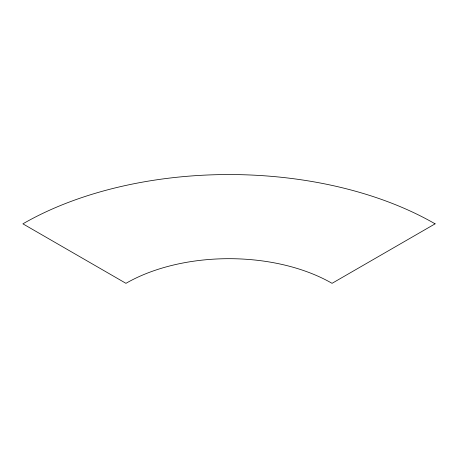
<?xml version="1.0" encoding="UTF-8"?>
<svg xmlns="http://www.w3.org/2000/svg" width="458" height="458" viewBox="0 0 458 458"><rect width="100%" height="100%" fill="white"/><g stroke="black" fill="none" stroke-linecap="round" stroke-linejoin="round"><path stroke-width="0.69" d="M435.1 223.836L332.05 283.33A145.736 84.14 0 0 0 125.95 283.33L22.9 223.836A291.471 168.281 0 0 1 435.1 223.836"/></g></svg>
